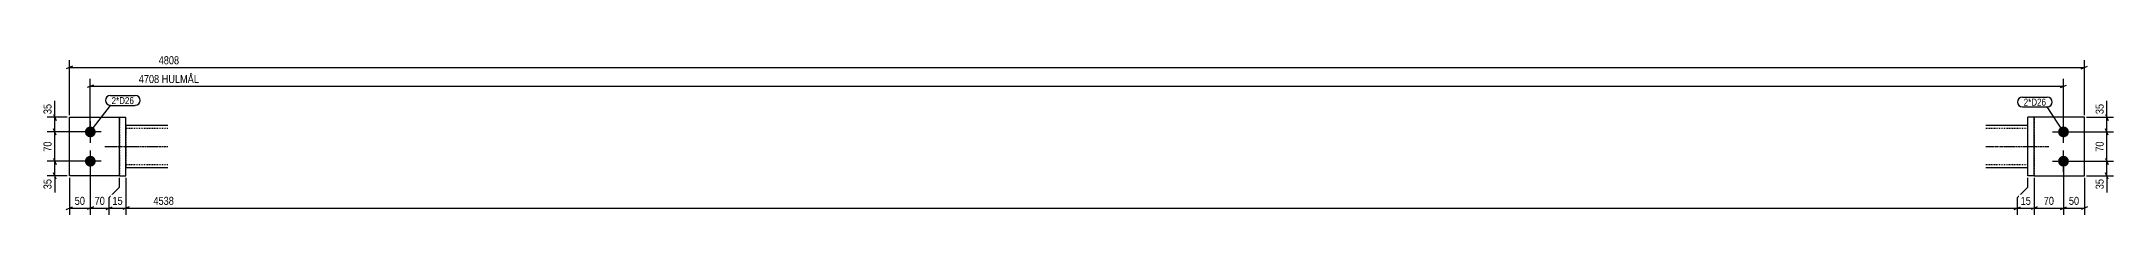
# Model space of a CAD drawing. Header units: millimetres. Extents: x 8 to 15392, y 12 to 396.
# Drawn here: x 8 to 4952, y 12 to 396 of the extents above; entities that cross this region are included whole.
import ezdxf

# ---------------------------------------------------------------- set-up
doc = ezdxf.new("R2010")
doc.units = ezdxf.units.MM
doc.linetypes.add('DXK_LINE_DOT2', pattern=[3.9198, 1.9599, -1.9599])
doc.linetypes.add('DXK_LINE_DOT3', pattern=[5.9187, 2.979, -0.9799, 0.9799, -0.9799])
for name, color, linetype in [('MÅLSÆTNING', 7, 'Continuous'), ('STÅL', 7, 'Continuous'), ('TEKST', 7, 'Continuous')]:
    doc.layers.add(name, color=color, linetype=linetype)
doc.styles.add('Arial Narrow', font='ARIALN.TTF', dxfattribs={"height": 0.2})

msp = doc.modelspace()

# ---------------------------------------------------------------- hatches: boundary and pattern name
at = {"layer": 'STÅL', "linetype": 'Continuous'}
for points in [[(124.6, 197, -1), (124.6, 223, -1)], [(4832.4, 223, -1), (4832.4, 197, -1)], [(124.6, 127, -1), (124.6, 153, -1)], [(4832.4, 153, -1), (4832.4, 127, -1)]]:
    msp.add_hatch(color=96, dxfattribs=at).paths.add_polyline_path(points)

# ---------------------------------------------------------------- linework, layer by layer
at = {"layer": 'MÅLSÆTNING', "color": 7, "linetype": 'Continuous'}
for p, q in [((82.1, 367), (67.1, 361)), ((74.6, 250), (74.6, 381.7)), ((4874.9, 361), (4889.9, 367)), ((132.1, 322.1), (117.1, 316.1)), ((124.6, 215), (124.6, 336.8)), ((124.6, 319.1), (4832.4, 319.1)), ((4824.9, 316.1), (4839.9, 322.1)), ((4832.4, 215), (4832.4, 336.8)), ((36.8, 252.5), (42.8, 237.5)), ((4932.8, 252.5), (4938.8, 237.5)), ((69.6, 245), (22, 245)), ((119.6, 210), (22, 210)), ((119.6, 210), (22, 210)), ((42.8, 202.5), (36.8, 217.5)), ((42.8, 202.5), (36.8, 217.5)), ((39.8, 210), (39.8, 245)), ((39.8, 140), (39.8, 210)), ((4837.4, 210), (4951.8, 210)), ((4837.4, 210), (4951.8, 210)), ((4887.4, 245), (4951.8, 245)), ((4938.8, 202.5), (4932.8, 217.5)), ((4938.8, 202.5), (4932.8, 217.5)), ((4935.8, 210), (4935.8, 245)), ((4935.8, 140), (4935.8, 210)), ((119.6, 140), (22, 140)), ((119.6, 140), (22, 140)), ((69.6, 105), (22, 105)), ((36.8, 147.5), (42.8, 132.5)), ((36.8, 147.5), (42.8, 132.5)), ((42.8, 97.5), (36.8, 112.5)), ((39.8, 105), (39.8, 140)), ((74.6, 100), (74.6, 12)), ((124.6, 135), (124.6, 12)), ((194.6, 78), (194.6, 100)), ((194.6, 78), (194.6, 100)), ((209.6, 100), (209.6, 12)), ((209.6, 100), (209.6, 12)), ((4747.4, 78), (4747.4, 100)), ((4747.4, 78), (4747.4, 100)), ((4762.4, 100), (4762.4, 12)), ((4832.4, 135), (4832.4, 12)), ((4837.4, 140), (4951.8, 140)), ((4837.4, 140), (4951.8, 140)), ((4887.4, 105), (4951.8, 105)), ((4932.8, 147.5), (4938.8, 132.5)), ((4932.8, 147.5), (4938.8, 132.5)), ((4938.8, 97.5), (4932.8, 112.5)), ((4935.8, 105), (4935.8, 140)), ((169.6, 53), (194.6, 78)), ((169.6, 12), (169.6, 53)), ((4722.4, 53), (4747.4, 78)), ((4722.4, 53), (4747.4, 78)), ((4722.4, 12), (4722.4, 53)), ((4722.4, 12), (4722.4, 53)), ((67.1, 25), (82.1, 31)), ((132.1, 31), (117.1, 25)), ((124.6, 28), (169.6, 28)), ((162.1, 25), (177.1, 31)), ((217.1, 31), (202.1, 25)), ((217.1, 31), (202.1, 25)), ((209.6, 28), (4722.4, 28)), ((4714.9, 25), (4729.9, 31)), ((4714.9, 25), (4729.9, 31)), ((4769.9, 31), (4754.9, 25)), ((4762.4, 28), (4832.4, 28)), ((4824.9, 25), (4839.9, 31)), ((4889.9, 31), (4874.9, 25))]:
    msp.add_line(p, q, dxfattribs=at)
at = {"layer": 'STÅL', "color": 2, "linetype": 'Continuous'}
for p, q in [((74.6, 105), (74.6, 245)), ((74.6, 245), (194.6, 245)), ((194.6, 105), (194.6, 245)), ((194.6, 245), (209.6, 245)), ((209.6, 105), (209.6, 245)), ((309.6, 225), (209.6, 225)), ((4747.4, 225), (4647.4, 225)), ((4762.4, 245), (4747.4, 245)), ((4747.4, 105), (4747.4, 245)), ((4882.4, 245), (4762.4, 245)), ((4762.4, 105), (4762.4, 245)), ((4882.4, 105), (4882.4, 245)), ((194.6, 105), (74.6, 105)), ((194.6, 105), (209.6, 105)), ((209.6, 125), (309.6, 125)), ((4647.4, 125), (4747.4, 125)), ((4762.4, 105), (4747.4, 105)), ((4762.4, 105), (4882.4, 105))]:
    msp.add_line(p, q, dxfattribs=at)
at = {"layer": 'STÅL', "color": 96, "linetype": 'Continuous'}
for p, q in [((150.6, 210), (98.6, 210)), ((124.6, 236), (124.6, 184)), ((4806.4, 210), (4858.4, 210)), ((4832.4, 184), (4832.4, 236)), ((124.6, 166), (124.6, 114)), ((4832.4, 114), (4832.4, 166)), ((150.6, 140), (98.6, 140)), ((4806.4, 140), (4858.4, 140))]:
    msp.add_line(p, q, dxfattribs=at)
at = {"layer": 'STÅL', "color": 7, "linetype": 'DXK_LINE_DOT2'}
for p, q in [((194.6, 245), (194.6, 105)), ((209.6, 225), (209.6, 125)), ((209.6, 219), (309.6, 219)), ((4647.4, 219), (4747.4, 219)), ((4747.4, 125), (4747.4, 225)), ((4762.4, 245), (4762.4, 105)), ((309.6, 131), (209.6, 131)), ((4747.4, 131), (4647.4, 131))]:
    msp.add_line(p, q, dxfattribs=at)
at = {"layer": 'STÅL', "color": 7, "linetype": 'DXK_LINE_DOT3'}
for p, q in [((159.6, 175), (309.6, 175)), ((4647.4, 175), (4797.4, 175))]:
    msp.add_line(p, q, dxfattribs=at)

# ---------------------------------------------------------------- wipeouts: each hides what was drawn before it
at = {"color": 0}
for points in [[(228.7, 276.5), (228.7, 294), (175.4, 294), (175.4, 276.5)], [(4790.7, 272.7), (4790.7, 290.2), (4737.4, 290.2), (4737.4, 272.7)]]:
    msp.add_wipeout(points, dxfattribs=at).dxf.layer = 'TEKST'

# ---------------------------------------------------------------- next in the draw order: wipeouts: each hides what was drawn before it
for points, layer in [([(4720.7, 322.8), (4720.7, 350.8), (236.2, 350.8), (236.2, 322.8)], 'MÅLSÆTNING'), ([(36, 280.8), (8, 280.8), (8, 248.5), (36, 248.5)], 'MÅLSÆTNING'), ([(4932.1, 280.8), (4904.1, 280.8), (4904.1, 248.5), (4932.1, 248.5)], 'MÅLSÆTNING'), ([(36, 191.1), (8, 191.1), (8, 158.8), (36, 158.8)], 'MÅLSÆTNING'), ([(4932.1, 191.1), (4904.1, 191.1), (4904.1, 158.8), (4932.1, 158.8)], 'MÅLSÆTNING'), ([(36, 101.5), (8, 101.5), (8, 69.1), (36, 69.1)], 'MÅLSÆTNING'), ([(4932.1, 101.5), (4904.1, 101.5), (4904.1, 69.1), (4932.1, 69.1)], 'MÅLSÆTNING'), ([(163.3, 31.8), (163.3, 59.8), (130.9, 59.8), (130.9, 31.8)], 'MÅLSÆTNING'), ([(4660.7, 31.8), (4660.7, 59.8), (271.2, 59.8), (271.2, 31.8)], 'MÅLSÆTNING'), ([(4813.5, 31.8), (4813.5, 59.8), (4781.2, 59.8), (4781.2, 31.8)], 'MÅLSÆTNING'), ([(228.7, 276.5), (228.7, 294), (175.4, 294), (175.4, 276.5)], 'TEKST'), ([(4790.7, 272.7), (4790.7, 290.2), (4737.4, 290.2), (4737.4, 272.7)], 'TEKST')]:
    msp.add_wipeout(points, dxfattribs=at).dxf.layer = layer

# ---------------------------------------------------------------- next in the draw order: linework, layer by layer
at = {"layer": 'MÅLSÆTNING', "color": 7, "linetype": 'Continuous'}
for p, q in [((74.6, 364), (4882.4, 364)), ((4882.4, 250), (4882.4, 381.7)), ((39.8, 245), (39.8, 284.3)), ((39.8, 245), (39.8, 284.3)), ((4935.8, 245), (4935.8, 284.3)), ((4935.8, 245), (4935.8, 284.3)), ((39.8, 105), (39.8, 65.6)), ((39.8, 105), (39.8, 65.6)), ((124.6, 135), (124.6, 12)), ((4762.4, 100), (4762.4, 12)), ((4832.4, 135), (4832.4, 12)), ((4882.4, 100), (4882.4, 12)), ((4935.8, 105), (4935.8, 65.6)), ((4935.8, 105), (4935.8, 65.6)), ((169.6, 53), (194.6, 78)), ((169.6, 12), (169.6, 53)), ((74.6, 28), (124.6, 28)), ((132.1, 31), (117.1, 25)), ((162.1, 25), (177.1, 31)), ((169.6, 28), (209.6, 28)), ((4722.4, 28), (4762.4, 28)), ((4769.9, 31), (4754.9, 25)), ((4824.9, 25), (4839.9, 31)), ((4832.4, 28), (4882.4, 28))]:
    msp.add_line(p, q, dxfattribs=at)
at = {"layer": 'TEKST', "color": 7, "linetype": 'Continuous'}
for p, q in [((172.4, 297), (231.7, 297)), ((124.6, 210), (172.4, 273.5)), ((172.4, 273.5), (231.7, 273.5)), ((4734.4, 293.2), (4793.7, 293.2)), ((4734.4, 269.7), (4793.7, 269.7)), ((4832.4, 210), (4793.7, 269.7))]:
    msp.add_line(p, q, dxfattribs=at)
for centre, start, end in [((172.4, 285.3), 90, 270), ((231.7, 285.3), 270, 90), ((4734.4, 281.5), 90, 270), ((4793.7, 281.5), 270, 90)]:
    msp.add_arc(centre, 11.7, start, end, dxfattribs=at)

# ---------------------------------------------------------------- next in the draw order: texts
at = {"layer": 'MÅLSÆTNING', "color": 3, "style": 'Arial Narrow'}
for s, height, p in [('4708 HULMÅL', 19.089, (240.2, 326.8)), ('70', 19.09, (134.9, 35.8)), ('4538', 19.09, (275.2, 35.8)), ('70', 19.09, (4785.2, 35.8))]:
    msp.add_text(s, height=height, dxfattribs=at).set_placement(p)
for s, p in [('35', (32, 252.5)), ('35', (4928.1, 252.5)), ('70', (32, 162.8)), ('70', (4928.1, 162.8)), ('35', (32, 73.1)), ('35', (4928.1, 73.1))]:
    msp.add_text(s, height=19.09, rotation=90.0002, dxfattribs=at).set_placement(p)
at = {"layer": 'TEKST', "color": 3, "style": 'Arial Narrow'}
for p in [(175.4, 276.5), (4737.4, 272.7)]:
    msp.add_text('2*D26', height=16.7, dxfattribs=at).set_placement(p)

# ---------------------------------------------------------------- next in the draw order: wipeouts: each hides what was drawn before it
at = {"color": 0}
for points in [[(4673.2, 367.7), (4673.2, 395.7), (283.7, 395.7), (283.7, 367.7)], [(115.8, 31.8), (115.8, 59.8), (83.4, 59.8), (83.4, 31.8)], [(205.8, 31.8), (205.8, 59.8), (173.4, 59.8), (173.4, 31.8)], [(4758.5, 31.8), (4758.5, 59.8), (4726.2, 59.8), (4726.2, 31.8)], [(4873.5, 31.8), (4873.5, 59.8), (4841.2, 59.8), (4841.2, 31.8)]]:
    msp.add_wipeout(points, dxfattribs=at).dxf.layer = 'MÅLSÆTNING'

# ---------------------------------------------------------------- next in the draw order: texts
at = {"layer": 'MÅLSÆTNING', "color": 3, "style": 'Arial Narrow'}
for s, p in [('4808', (287.7, 371.7)), ('50', (87.4, 35.8)), ('15', (177.4, 35.8)), ('15', (4730.2, 35.8)), ('50', (4845.2, 35.8))]:
    msp.add_text(s, height=19.09, dxfattribs=at).set_placement(p)

doc.saveas('drawing.dxf')
